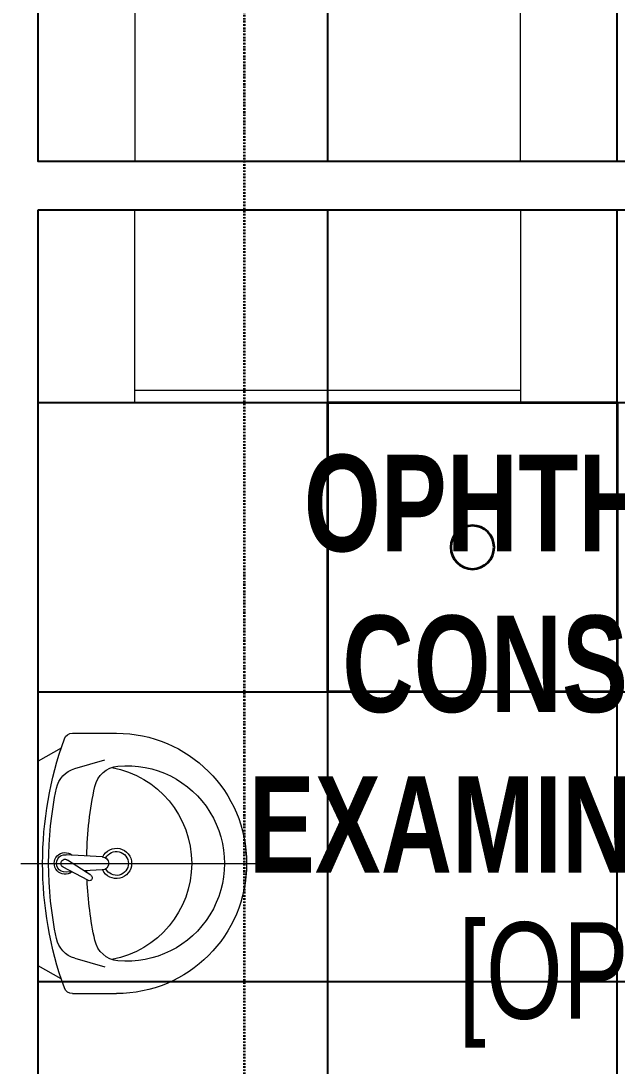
# Model space of a CAD drawing. Extents: x -12260 to 184725, y -29287 to 19916.
# Drawn here: x 10240 to 11476, y -9036 to -6869 of the extents above; entities that cross this region are included whole.
import ezdxf
from ezdxf.enums import TextEntityAlignment as Align

# ---------------------------------------------------------------- set-up
doc = ezdxf.new("R2010")
doc.units = 0
doc.header["$LTSCALE"] = 0.25
doc.linetypes.add('DASHDOT', pattern=[25.4, 12.7, -6.35, 0, -6.35])
for name, color, linetype, lineweight in [('01-First Floor-FUR$0$72_EGR_BASE_TEXT', 252, 'Continuous', 5), ('01-First Floor-FUR$0$LOADING', 253, 'Continuous', 5), ('01-First Floor-FUR$0$SANIT', 250, 'Continuous', 5), ('01-First Floor-FUR$0$Walls', 251, 'Continuous', 5), ('E-LITE-CIRC-NUMB', 6, 'Continuous', 25), ('E-LITE-CLNG', 150, 'Continuous', 35), ('E-LITE-CLNG-CNDT', 6, 'DASHDOT', 35), ('E-LITE-CTRL', 6, 'Continuous', 25), ('E-LITE-IDEN', 6, 'Continuous', 25)]:
    doc.layers.add(name, color=color, linetype=linetype, lineweight=lineweight)
doc.layers.add('01-First Floor-FUR$0$FALSE CEILING', color=251, linetype='Continuous')
doc.styles.add('01-First Floor-FUR$0$X3G_ENTITY_9EC9', font='swisscl.ttf', dxfattribs={"height": 0.2})
doc.styles.add('01-First Floor-FUR$0$X3G_ENTITY_9F38', font='swisscl.ttf', dxfattribs={"height": 0.2})
doc.styles.add('DC_SIMPLEX', font='SIMPLEX.shx', dxfattribs={"width": 0.7})

# ---------------------------------------------------------------- blocks, each defined once
blk = doc.blocks.new('*U24')
blk.add_lwpolyline([(-300, 300), (-300, -300), (300, -300), (300, 300)], close=True)
blk.add_circle((0, 0), 45)
at = {"layer": 'E-LITE-CIRC-NUMB', "style": 'DC_SIMPLEX', "width": 0.7, "flags": 8}
blk.add_attdef('CIRCUIT', text='', height=200, rotation=0, dxfattribs=at).set_placement((-473.9, 300), align=Align.RIGHT)
at = {"layer": 'E-LITE-CTRL', "style": 'DC_SIMPLEX', "width": 0.7, "flags": 8}
blk.add_attdef('CONTROL', (1118.9, -935), '', height=200, rotation=360, dxfattribs=at)
at = {"layer": 'E-LITE-IDEN', "style": 'DC_SIMPLEX', "width": 0.7, "flags": 8}
blk.add_attdef('TYPE', (460.4, 457.6), '', height=200, rotation=360, dxfattribs=at)
blk = doc.blocks.new('01-First Floor-FUR$0$GF21027-P')
at = {"layer": '01-First Floor-FUR$0$LOADING'}
for p, q in [((0.4, 0.4), (-0.4, 0.4)), ((-0.4, 0.4), (-0.4, 0)), ((0.4, 0), (0.4, 0.4)), ((-0.4, 0.025), (0.4, 0.025)), ((-0.4, 0), (0.4, 0))]:
    blk.add_line(p, q, dxfattribs=at)
blk = doc.blocks.new('01-First Floor-FUR$0$lav-manta 60')
at = {"layer": '01-First Floor-FUR$0$SANIT'}
for p, q in [((0, 0.04), (0, -0.56)), ((-0.2658, -0.0529), (-0.2358, 0)), ((-0.2358, 0), (0.2358, 0)), ((0.2658, -0.0529), (0.2358, 0)), ((-0.015, -0.1473), (-0.0199, -0.064)), ((0.0274, -0.121), (-0.0078, -0.0673)), ((0.0389, -0.1142), (0.0087, -0.0575)), ((0.0191, -0.077), (0.0199, -0.064)), ((-0.3, -0.0789), (-0.3, -0.18)), ((-0.2185, -0.0841), (-0.2383, -0.1537)), ((0.2185, -0.0841), (0.2383, -0.1537)), ((0.3, -0.0789), (0.3, -0.18)), ((0.015, -0.1473), (0.0174, -0.1057))]:
    blk.add_line(p, q, dxfattribs=at)
for centre, radius, start, end in [((0, -0.8557), 0.8457, 70.1771, 109.8229), ((0, -0.8696), 0.8457, 78.1914, 101.8086), ((-0.1608, -0.1006), 0.06, 101.8086, 164.0794), ((0, -0.0617), 0.025, 320.7474, 220.368), ((0, -0.0617), 0.02, 353.2671, 186.682), ((0.1608, -0.1006), 0.06, 15.9206, 78.1914), ((-0.28, -0.0789), 0.02, 109.8229, 180), ((0, -0.0617), 0.00966, 25.4127, 215.9577), ((0.28, -0.0789), 0.02, 0, 70.1771), ((0, -0.9572), 0.8457, 91.1572, 102.0883), ((0, -0.9572), 0.8457, 88.5486, 88.844), ((0.0332, -0.1176), 0.00666, 210.6852, 30.6852), ((0, -0.9572), 0.8457, 77.9117, 87.4274), ((-0.1645, -0.189), 0.06, 102.0883, 174.8142), ((0.1645, -0.189), 0.06, 5.1858, 77.9117), ((0, -0.18), 0.035, 115.3106, 64.6894), ((0, -0.18), 0.0275, 117.1496, 62.8504), ((0, -0.1473), 0.015, 180, 0), ((0, -0.18), 0.3, 180, 0), ((0, -0.2039), 0.2252, 174.8142, 5.1858), ((0, -0.1282), 0.2252, 190.6097, 349.3903)]:
    blk.add_arc(centre, radius, start, end, dxfattribs=at)
blk = doc.blocks.new('01-First Floor-FUR')
at = {"layer": '01-First Floor-FUR$0$FALSE CEILING', "linetype": 'Continuous'}
for p, q in [((10876, -7160), (10876, -2810)), ((11476, -7160), (11476, -2810)), ((10876, -10660), (10876, -7260)), ((11476, -10660), (11476, -7260)), ((10276, -7660), (14276, -7660)), ((10276, -8260), (14276, -8260)), ((10276, -8860), (14276, -8860))]:
    blk.add_line(p, q, dxfattribs=at)
at = {"layer": '01-First Floor-FUR$0$FALSE CEILING'}
for points in [[(14276, -7160), (10276, -7160), (10276, -2810), (14276, -2810)], [(10276, -7260), (14276, -7260), (14276, -10660), (10276, -10660)]]:
    blk.add_lwpolyline(points, close=True, dxfattribs=at)
at = {"layer": '01-First Floor-FUR$0$Walls'}
for p, q in [((10276, -2810), (10276, -7160)), ((10276, -7160), (14276, -7160)), ((10276, -7260), (14276, -7260)), ((10276, -7260), (10276, -10660))]:
    blk.add_line(p, q, dxfattribs=at)
at = {"layer": '01-First Floor-FUR$0$LOADING', "color": 1, "yscale": 1000, "zscale": 1000}
for p, xscale, rotation in [((10876, -6760, -0.1), 1000, 180.0000000209116), ((10876, -7660, -0.1), -1000, 359.9999999790883)]:
    blk.add_blockref('01-First Floor-FUR$0$GF21027-P', p, dxfattribs=dict(at, xscale=xscale, rotation=rotation))
at = {"layer": '01-First Floor-FUR$0$SANIT', "xscale": -900.000000000201, "yscale": 900.000000000201, "zscale": 900.000000000201, "rotation": 90}
blk.add_blockref('01-First Floor-FUR$0$lav-manta 60', (10276, -8615.5, 0), dxfattribs=at)
at = {"layer": '01-First Floor-FUR$0$72_EGR_BASE_TEXT', "insert": (11777.5, -7768.2, 0), "char_height": 200, "width": 2765.698, "attachment_point": 2, "style": '01-First Floor-FUR$0$X3G_ENTITY_9EC9'}
blk.add_mtext('{\\fSwis721 LtCn BT|b1|i0|c0|p34;OPHTHALMOLOGY CONSULTATION / EXAMINATION ROOM}', dxfattribs=at)
at = {"layer": '01-First Floor-FUR$0$72_EGR_BASE_TEXT', "insert": (11602.6, -8737.5, -0.1), "char_height": 200, "attachment_point": 2, "style": '01-First Floor-FUR$0$X3G_ENTITY_9F38'}
blk.add_mtext('[OPDF09]', dxfattribs=at)

msp = doc.modelspace()

# ---------------------------------------------------------------- linework, layer by layer
at = {"layer": 'E-LITE-CLNG-CNDT', "color": 1}
msp.add_lwpolyline([(10876, -3860), (10803, -3860, 0.414214), (10703, -3960), (10703, -9666.6, 0.414214), (10803, -9766.6), (10876, -9766.6)], format="xyb", dxfattribs=at)

# ---------------------------------------------------------------- block references
at = {"layer": 'E-LITE-CLNG'}
ref = msp.add_blockref('*U24', (11176, -7960), dxfattribs=dict(at, xscale=-1))
ref.add_attrib('TYPE', 'LD1', (11569.5, -7655.5), dxfattribs={"layer": 'E-LITE-IDEN', "height": 200, "rotation": 0, "style": 'DC_SIMPLEX', "width": 0.7, "flags": 8})
at = {"layer": 'E-LITE-CLNG-CNDT'}
msp.add_blockref('01-First Floor-FUR', (0, 0), dxfattribs=at)

doc.saveas('drawing.dxf')
